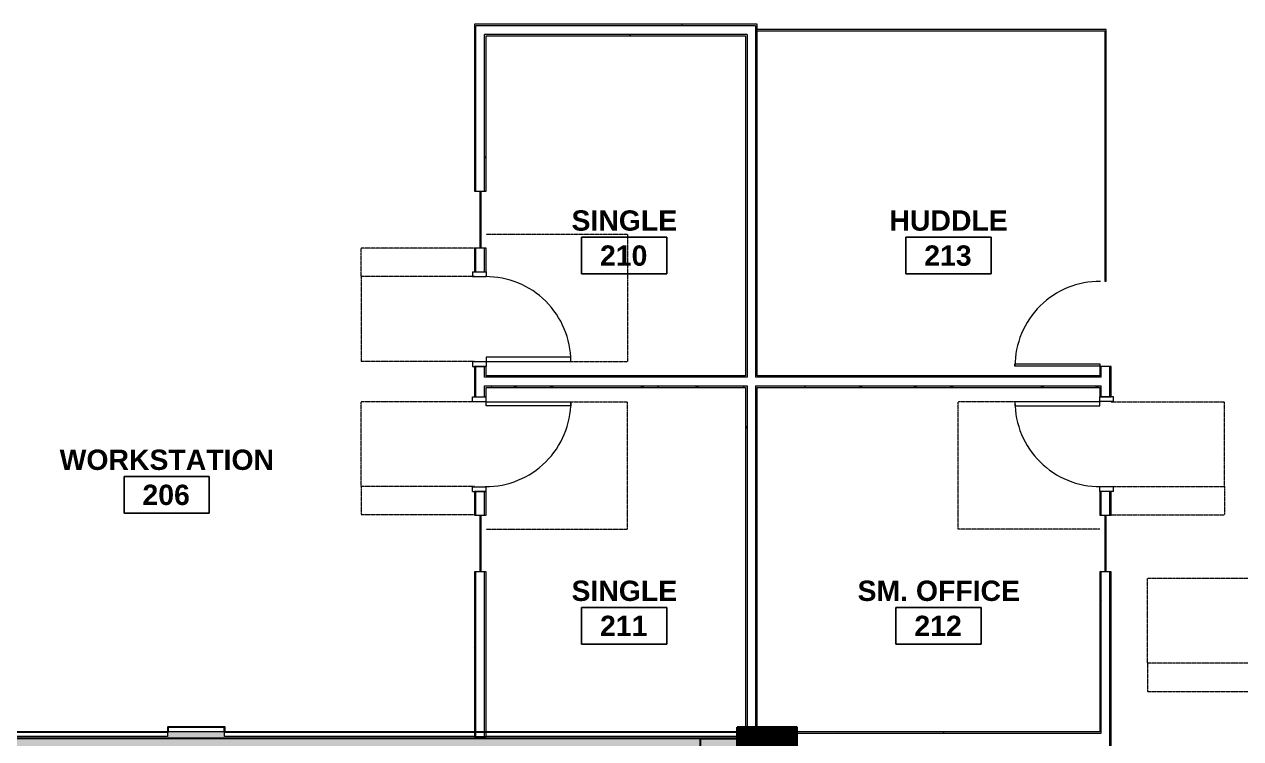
# Model space of a CAD drawing. Header units: inches. Extents: x 25329 to 28023, y 11893 to 13703.
# Drawn here: x 26988 to 27502, y 12999 to 13301 of the extents above; entities that cross this region are included whole.
import ezdxf

# ---------------------------------------------------------------- set-up
doc = ezdxf.new("R2010")
doc.units = ezdxf.units.IN
doc.header["$MEASUREMENT"] = 0
doc.linetypes.add('Dash', pattern=[0.25, 0.125, -0.125])
for name, color, linetype, lineweight in [('A-AREA-IDEN', 2, 'Continuous', 9), ('A-DOOR', 31, 'Continuous', 13), ('A-DOOR-FRAM', 31, 'Continuous', 20), ('A-GENM', 13, 'Continuous', 13), ('A-GLAZ', 151, 'Continuous', 13), ('A-WALL', 113, 'Continuous', 13), ('A-WALL-PATT', 111, 'Continuous', 13), ('I-WALL', 2, 'Continuous', 13), ('Plaza America_Tower 1_2nd Floor -REVIT_dwg', 8, 'Continuous', 9)]:
    doc.layers.add(name, color=color, linetype=linetype, lineweight=lineweight)
doc.layers.add('L1$0$SCOPE', color=7, linetype='Continuous')
doc.styles.add('Swis721 Lt BT_B', font='', dxfattribs={"height": 8.583975})
doc.styles.get('Swis721 Lt BT_B').set_extended_font_data('Swis721 Lt BT', bold=True)
pattern_1 = [(0, (0, 0), (30.72, 7.68), [1.267, -21.773, 1.267, -21.773, -122.88]), (0, (0, 0), (30.72, 7.68), [-46.08, 1.267, -44.813, 1.267, -21.773, -53.76]), (0, (0, 0), (30.72, 7.68), [-115.2, 1.267, -14.093, 1.267, -37.133]), (120, (11.52, 3.84), (-22.0110751, 22.7643004), [1.267, -21.773, 1.267, -21.773, -122.88]), (120, (11.52, 3.84), (-22.0110751, 22.7643004), [-46.08, 1.267, -44.813, 1.267, -21.773, -53.76]), (120, (11.52, 3.84), (-22.0110751, 22.7643004), [-115.2, 1.267, -14.093, 1.267, -37.133]), (240, (15.36, 19.2), (-8.7089249, -30.4443004), [1.267, -21.773, 1.267, -21.773, -122.88]), (240, (15.36, 19.2), (-8.7089249, -30.4443004), [-46.08, 1.267, -44.813, 1.267, -21.773, -53.76]), (240, (15.36, 19.2), (-8.7089249, -30.4443004), [-115.2, 1.267, -14.093, 1.267, -37.133])]

# ---------------------------------------------------------------- blocks, each defined once
blk = doc.blocks.new('L1')
at = {"layer": 'L1$0$SCOPE', "linetype": 'Continuous'}
h = blk.add_hatch(dxfattribs=at)
h.set_pattern_fill('ANSI31', color=256, scale=5, style=0)
h.set_pattern_definition([(45, (11890.4797, 4829.3084), (-0.441941738, 0.441941738), [])])
h.paths.add_polyline_path([(27289.35, 13004.08), (27314.47, 13004.08), (27314.47, 12975.77), (27289.35, 12975.77)])
for p, q in [((27048.98, 13002.14), (27048.98, 13004.14)), ((27048.98, 13004.14), (27072.73, 13004.14)), ((27072.73, 13002.14), (27072.73, 13004.14)), ((27314.47, 13004.08), (27289.35, 13004.08)), ((27314.47, 12975.75), (27314.47, 13004.08)), ((27289.35, 12999.26), (26780.43, 12999.26)), ((26897.23, 13002.14), (27048.98, 13002.14)), ((27072.73, 13002.14), (27289.35, 13002.14)), ((27310.97, 13000.58), (27292.85, 13000.58)), ((27310.97, 12978.23), (27310.97, 13000.58))]:
    blk.add_line(p, q, dxfattribs=at)
for points in [[(26873.48, 13002.14), (26873.48, 13004.14), (26897.23, 13004.14), (26897.23, 13002.14), (27048.98, 13002.14), (27048.98, 13004.14), (27072.73, 13004.14), (27072.73, 13002.14), (27289.35, 13002.14), (27289.35, 12999.26)], [(27273.79, 12995.76), (27273.79, 12999.26), (27289.35, 12999.26), (27289.35, 12995.76)]]:
    blk.add_lwpolyline(points, dxfattribs=at)
blk.add_lwpolyline([(27289.35, 13004.08), (27314.47, 13004.08), (27314.47, 12975.77), (27289.35, 12975.77)], close=True, dxfattribs=at)
blk = doc.blocks.new('Single Glass Door - 36_ x 96_-4911563-FIRST FLOOR CONSTRUCTION')
at = {"layer": 'A-DOOR', "lineweight": 20}
for p, q in [((16.90625, -2.4375), (17.90625, -2.4375)), ((16.90625, -38.25), (16.90625, -2.4375)), ((17.90625, -2.4375), (17.90625, -38.25)), ((17.90625, -38.25), (16.90625, -38.25))]:
    blk.add_line(p, q, dxfattribs=at)
at = {"layer": 'A-DOOR', "lineweight": 9}
blk.add_arc((17.90625, -2.4375), 35.8125, 179.5, 270, dxfattribs=at)
blk = doc.blocks.new('Single Flush - OTJ_SOLIDFLUSH_ALUM-4900816-FIRST FLOOR CONSTRUCTION')
at = {"layer": 'A-DOOR', "lineweight": 20}
for p, q in [((16.16, 38.25), (16.16, 2.44)), ((17.91, 38.25), (16.16, 38.25)), ((17.91, 2.44), (17.91, 38.25)), ((16.16, 2.44), (17.91, 2.44))]:
    blk.add_line(p, q, dxfattribs=at)
at = {"layer": 'A-DOOR', "lineweight": 9}
blk.add_arc((17.91, 2.44), 35.81, 90, 180.5, dxfattribs=at)
at = {"layer": 'A-DOOR-FRAM'}
for p, q in [((-20, -3.31), (-20, 2.44)), ((-20, 2.44), (-18, 2.44)), ((-18, -3.31), (-18, 2.44)), ((18, -3.31), (18, 2.44)), ((18, 2.44), (20, 2.44)), ((20, -3.31), (20, 2.44)), ((-20, -3.31), (-18, -3.31)), ((18, -3.31), (20, -3.31))]:
    blk.add_line(p, q, dxfattribs=at)
at = {"layer": 'A-GENM', "linetype": 'Dash', "lineweight": 9}
for p, q in [((-35.91, 62.25), (17.91, 62.25)), ((-35.91, 2.44), (-35.91, 62.25)), ((17.91, 2.44), (17.91, 62.25)), ((17.87, 2.44), (17.91, 2.44)), ((-29.91, -2.44), (-29.91, -50.25)), ((-17.91, -2.44), (-17.91, -50.25)), ((17.87, -2.44), (17.91, -2.44)), ((17.91, -2.44), (17.91, -50.25)), ((-17.91, -50.25), (-29.91, -50.25)), ((-17.91, -50.25), (17.91, -50.25))]:
    blk.add_line(p, q, dxfattribs=at)
blk = doc.blocks.new('Single Flush - OTJ_SOLIDFLUSH_ALUM-4900275-FIRST FLOOR CONSTRUCTION')
at = {"layer": 'A-DOOR', "lineweight": 20}
for p, q in [((16.16, -2.44), (17.91, -2.44)), ((16.16, -38.25), (16.16, -2.44)), ((17.91, -2.44), (17.91, -38.25)), ((17.91, -38.25), (16.16, -38.25))]:
    blk.add_line(p, q, dxfattribs=at)
at = {"layer": 'A-DOOR', "lineweight": 9}
blk.add_arc((17.91, -2.44), 35.81, 179.5, 270, dxfattribs=at)
at = {"layer": 'A-DOOR-FRAM'}
for p, q in [((-20, 3.31), (-20, -2.44)), ((-20, 3.31), (-18, 3.31)), ((-18, 3.31), (-18, -2.44)), ((18, 3.31), (18, -2.44)), ((18, 3.31), (20, 3.31)), ((20, 3.31), (20, -2.44)), ((-20, -2.44), (-18, -2.44)), ((18, -2.44), (20, -2.44))]:
    blk.add_line(p, q, dxfattribs=at)
at = {"layer": 'A-GENM', "linetype": 'Dash', "lineweight": 9}
for p, q in [((-17.91, 50.25), (-29.91, 50.25)), ((-29.91, 2.44), (-29.91, 50.25)), ((-17.91, 50.25), (17.91, 50.25)), ((-17.91, 2.44), (-17.91, 50.25)), ((17.91, 2.44), (17.91, 50.25)), ((17.87, 2.44), (17.91, 2.44)), ((-35.91, -2.44), (-35.91, -62.25)), ((17.87, -2.44), (17.91, -2.44)), ((17.91, -2.44), (17.91, -62.25)), ((-35.91, -62.25), (17.91, -62.25))]:
    blk.add_line(p, q, dxfattribs=at)
blk = doc.blocks.new('Frameless opening with glazing - 24_ x 96_-4900874-FIRST FLOOR CONSTRUCTION')
at = {"layer": 'A-GLAZ', "lineweight": 30}
blk.add_line((-13.5, 0.0625), (10.5, 0.0625), dxfattribs=at)
blk = doc.blocks.new('Room Tag - Room Name and Number-3379422-FIRST FLOOR CONSTRUCTION')
at = {"layer": 'A-AREA-IDEN'}
for p, q in [((-0.1881, -0.1636), (-0.1881, -0.0018)), ((-0.1881, -0.0018), (0.1869, -0.0018)), ((0.1869, -0.0018), (-0.1881, -0.0018)), ((-0.1881, -0.0018), (-0.1881, -0.1636)), ((0.1869, -0.0018), (0.1869, -0.1636)), ((0.1869, -0.1636), (0.1869, -0.0018)), ((0.1869, -0.1636), (-0.1881, -0.1636)), ((-0.1881, -0.1636), (0.1869, -0.1636))]:
    blk.add_line(p, q, dxfattribs=at)

msp = doc.modelspace()

# ---------------------------------------------------------------- hatches: boundary and pattern name
at = {"layer": 'A-WALL-PATT', "lineweight": 9}
h = msp.add_hatch(dxfattribs=at)
h.set_pattern_fill('FP2_2', color=256, style=0, pattern_type=2)
h.set_pattern_definition(pattern_1)
h.paths.add_polyline_path([(27190.47, 13300.36), (27297.71, 13300.36), (27297.71, 13300.99), (27178.34, 13300.99), (27178.34, 13300.36), (27182.59, 13300.36)], flags=0)
h = msp.add_hatch(dxfattribs=at)
h.set_pattern_fill('FP2_2', color=256, style=0, pattern_type=2)
h.set_pattern_definition(pattern_1)
h.paths.add_polyline_path([(27178.96, 13000.11), (27178.96, 13069.61), (27178.34, 13069.61), (27178.34, 13000.11)], flags=0)
h.paths.add_polyline_path([(27178.96, 13093.61), (27178.96, 13103.61), (27178.34, 13103.61), (27178.34, 13093.61)], flags=0)
h.paths.add_polyline_path([(27178.34, 13143.61), (27178.96, 13143.61), (27178.96, 13156.48), (27178.34, 13156.48), (27178.34, 13148.23)], flags=0)
h.paths.add_polyline_path([(27178.96, 13196.48), (27178.96, 13206.48), (27178.34, 13206.48), (27178.34, 13196.48)], flags=0)
h.paths.add_polyline_path([(27178.34, 13230.48), (27178.96, 13230.48), (27178.96, 13300.36), (27178.34, 13300.36), (27178.34, 13238.12)], flags=0)
h = msp.add_hatch(dxfattribs=at)
h.set_pattern_fill('FP2_2', color=256, style=0, pattern_type=2)
h.set_pattern_definition(pattern_1)
h.paths.add_polyline_path([(27182.59, 13296.11), (27293.46, 13296.11), (27293.46, 13296.74), (27182.59, 13296.74)], flags=0)
h = msp.add_hatch(dxfattribs=at)
h.set_pattern_fill('FP2_2', color=256, style=0, pattern_type=2)
h.set_pattern_definition(pattern_1)
h.paths.add_polyline_path([(27297.09, 13002.11), (27297.71, 13002.11), (27297.71, 13148.23), (27297.09, 13148.23), (27297.09, 13002.4)], flags=0)
h.paths.add_polyline_path([(27297.71, 13151.86), (27297.71, 13298.3), (27297.09, 13298.3), (27297.09, 13151.86)], flags=0)
h.paths.add_polyline_path([(27297.71, 13298.8), (27297.71, 13300.36), (27297.09, 13300.36), (27297.09, 13298.8)], flags=0)
h = msp.add_hatch(dxfattribs=at)
h.set_pattern_fill('FP2_2', color=256, style=0, pattern_type=2)
h.set_pattern_definition(pattern_1)
h.paths.add_polyline_path([(27183.21, 13000.11), (27183.21, 13069.61), (27182.59, 13069.61), (27182.59, 13000.11)], flags=0)
h.paths.add_polyline_path([(27182.59, 13093.61), (27183.21, 13093.61), (27183.21, 13103.61), (27182.59, 13103.61)], flags=0)
h.paths.add_polyline_path([(27183.21, 13143.61), (27183.21, 13148.23), (27182.59, 13148.23), (27182.59, 13143.61)], flags=0)
h.paths.add_polyline_path([(27183.21, 13151.86), (27183.21, 13156.48), (27182.59, 13156.48), (27182.59, 13151.86)], flags=0)
h.paths.add_polyline_path([(27182.59, 13196.48), (27183.21, 13196.48), (27183.21, 13206.48), (27182.59, 13206.48)], flags=0)
h.paths.add_polyline_path([(27183.21, 13230.48), (27183.21, 13296.11), (27182.59, 13296.11), (27182.59, 13230.48)], flags=0)
h = msp.add_hatch(dxfattribs=at)
h.set_pattern_fill('FP2_2', color=256, style=0, pattern_type=2)
h.set_pattern_definition(pattern_1)
h.paths.add_polyline_path([(27293.46, 13002.11), (27293.46, 13148.23), (27292.84, 13148.23), (27292.84, 13002.11)], flags=0)
h.paths.add_polyline_path([(27292.84, 13151.86), (27293.46, 13151.88), (27293.46, 13296.11), (27292.84, 13296.11), (27292.84, 13152.48)], flags=0)
h = msp.add_hatch(dxfattribs=at)
h.set_pattern_fill('FP2_2', color=256, style=0, pattern_type=2)
h.set_pattern_definition(pattern_1)
h.paths.add_polyline_path([(27443.07, 12799.26), (27443.07, 12819.74), (27442.44, 12819.74), (27442.44, 12799.26)], flags=0)
h.paths.add_polyline_path([(27442.44, 12843.74), (27443.07, 12843.74), (27443.07, 12853.74), (27442.44, 12853.74), (27442.44, 12844.79)], flags=0)
h.paths.add_polyline_path([(27443.07, 12893.74), (27443.07, 12901.01), (27442.44, 12901.01), (27442.44, 12893.74)], flags=0)
h.paths.add_polyline_path([(27443.07, 12904.64), (27443.07, 12906.62), (27442.44, 12906.62), (27442.44, 12904.64)], flags=0)
h.paths.add_polyline_path([(27443.07, 12946.62), (27443.07, 12997.86), (27442.44, 12997.86), (27442.44, 12946.62)], flags=0)
h.paths.add_polyline_path([(27443.07, 13001.49), (27443.07, 13069.61), (27442.44, 13069.61), (27442.44, 13001.49)], flags=0)
h.paths.add_polyline_path([(27443.07, 13093.61), (27443.07, 13103.61), (27442.44, 13103.61), (27442.44, 13093.61)], flags=0)
h.paths.add_polyline_path([(27442.44, 13143.61), (27443.07, 13143.61), (27443.07, 13148.23), (27442.44, 13148.23), (27442.44, 13147.61)], flags=0)
h.paths.add_polyline_path([(27442.44, 13151.86), (27443.07, 13151.86), (27443.07, 13156.48), (27442.44, 13156.48), (27442.44, 13152.48)], flags=0)
h = msp.add_hatch(dxfattribs=at)
h.set_pattern_fill('FP2_2', color=256, style=0, pattern_type=2)
h.set_pattern_definition(pattern_1)
h.paths.add_polyline_path([(27446.69, 12799.26), (27447.32, 12799.26), (27447.32, 12819.74), (27446.69, 12819.74)], flags=0)
h.paths.add_polyline_path([(27446.69, 12843.74), (27447.32, 12843.74), (27447.32, 12853.74), (27446.69, 12853.74), (27446.69, 12844.79)], flags=0)
h.paths.add_polyline_path([(27447.32, 12893.74), (27447.32, 12906.62), (27446.69, 12906.62), (27446.69, 12893.74)], flags=0)
h.paths.add_polyline_path([(27447.32, 12946.62), (27447.32, 13069.61), (27446.69, 13069.61), (27446.69, 12946.62)], flags=0)
h.paths.add_polyline_path([(27447.32, 13093.61), (27447.32, 13103.61), (27446.69, 13103.61), (27446.69, 13093.61)], flags=0)
h.paths.add_polyline_path([(27447.32, 13143.61), (27447.32, 13156.48), (27446.69, 13156.48), (27446.69, 13143.61)], flags=0)
h = msp.add_hatch(dxfattribs=at)
h.set_pattern_fill('FP2_2', color=256, style=0, pattern_type=2)
h.set_pattern_definition(pattern_1)
h.paths.add_polyline_path([(27272.45, 13151.86), (27292.84, 13151.86), (27292.84, 13152.48), (27183.21, 13152.48), (27183.21, 13151.86)], flags=0)
h.paths.add_polyline_path([(27442.44, 13151.86), (27442.44, 13152.48), (27297.71, 13152.48), (27297.71, 13151.86), (27403.59, 13151.86)], flags=0)
h = msp.add_hatch(dxfattribs=at)
h.set_pattern_fill('FP2_2', color=256, style=0, pattern_type=2)
h.set_pattern_definition(pattern_1)
h.paths.add_polyline_path([(27297.71, 13147.61), (27442.44, 13147.61), (27442.44, 13148.23), (27297.71, 13148.23)], flags=0)
h.paths.add_polyline_path([(27292.84, 13147.61), (27292.84, 13148.23), (27183.21, 13148.23), (27183.21, 13147.61), (27272.45, 13147.61)], flags=0)
for points in [[(27010.17, 12996.11), (27048.68, 12996.11), (27048.68, 13000.11), (26900.43, 13000.11), (26900.43, 12996.11)], [(27066.92, 12996.11), (27072.72, 12996.11), (27072.72, 13002.11), (27048.68, 13002.11), (27048.68, 12996.11), (27056.92, 12996.11)], [(27072.72, 12996.11), (27289.99, 12996.11), (27289.99, 13000.11), (27072.72, 13000.11)], [(27297.09, 12996.11), (27310.47, 12996.11), (27310.47, 13002.11), (27289.99, 13002.11), (27289.99, 12996.11), (27293.46, 12996.11)], [(27314.47, 12981.26), (27314.47, 13002.11), (27310.47, 13002.11), (27310.47, 12981.26)]]:
    msp.add_hatch(color=7, dxfattribs=at).paths.add_polyline_path(points, flags=0)
h = msp.add_hatch(dxfattribs=at)
h.set_pattern_fill('FP2_2', color=256, style=0, pattern_type=2)
h.set_pattern_definition(pattern_1)
h.paths.add_polyline_path([(27314.47, 13001.49), (27442.44, 13001.49), (27442.44, 13002.11), (27314.47, 13002.11)], flags=0)

# ---------------------------------------------------------------- linework, layer by layer
at = {"layer": 'A-WALL'}
for p, q in [((27297.09, 13300.36), (27178.96, 13300.36)), ((27178.96, 13230.48), (27178.96, 13300.36)), ((27293.46, 13296.74), (27182.59, 13296.74)), ((27182.59, 13230.48), (27182.59, 13296.74)), ((27293.46, 13296.74), (27293.46, 13151.86)), ((27297.09, 13300.36), (27297.09, 13151.86)), ((27297.09, 13298.8), (27297.71, 13298.8)), ((27297.09, 13298.3), (27297.71, 13298.3)), ((27178.96, 13196.48), (27178.96, 13206.48)), ((27182.59, 13196.48), (27182.59, 13206.48)), ((27178.96, 13143.61), (27178.96, 13156.48)), ((27182.59, 13151.86), (27182.59, 13156.48)), ((27443.07, 13151.86), (27443.07, 13156.48)), ((27446.69, 13143.61), (27446.69, 13156.48)), ((27293.46, 13151.86), (27182.59, 13151.86)), ((27182.59, 13143.61), (27182.59, 13148.23)), ((27182.59, 13148.23), (27293.46, 13148.23)), ((27293.46, 13148.23), (27293.46, 13002.11)), ((27443.07, 13151.86), (27297.09, 13151.86)), ((27297.09, 13148.23), (27297.09, 13002.11)), ((27297.09, 13148.23), (27443.07, 13148.23)), ((27443.07, 13143.61), (27443.07, 13148.23)), ((27178.96, 13093.61), (27178.96, 13103.61)), ((27182.59, 13093.61), (27182.59, 13103.61)), ((27443.07, 13093.61), (27443.07, 13103.61)), ((27446.69, 13093.61), (27446.69, 13103.61)), ((27178.96, 13000.11), (27178.96, 13069.61)), ((27182.59, 13000.11), (27182.59, 13069.61)), ((27443.07, 13001.49), (27443.07, 13069.61)), ((27446.69, 12946.62), (27446.69, 13069.61)), ((27178.34, 13000.11), (27183.21, 13000.11)), ((27292.84, 13002.11), (27297.71, 13002.11)), ((27314.47, 13001.49), (27443.07, 13001.49))]:
    msp.add_line(p, q, dxfattribs=at)
at = {"layer": 'A-WALL', "color": 8, "lineweight": 20}
for p, q in [((27048.68, 13000.11), (26900.43, 13000.11)), ((27072.72, 13002.11), (27048.68, 13002.11)), ((27048.68, 13002.11), (27048.68, 13000.11)), ((27072.72, 13000.11), (27072.72, 13002.11)), ((27178.34, 13000.11), (27072.72, 13000.11)), ((27289.99, 13000.11), (27183.21, 13000.11)), ((27292.84, 13002.11), (27289.99, 13002.11)), ((27289.99, 13002.11), (27289.99, 13000.11)), ((27314.47, 13002.11), (27297.71, 13002.11)), ((27314.47, 12977.26), (27314.47, 13002.11))]:
    msp.add_line(p, q, dxfattribs=at)
at = {"layer": 'I-WALL'}
for p, q in [((27297.71, 13300.99), (27178.34, 13300.99)), ((27178.34, 13300.99), (27178.34, 13230.48)), ((27297.71, 13298.8), (27297.71, 13300.99)), ((27445.13, 13298.8), (27297.71, 13298.8)), ((27297.71, 13152.48), (27297.71, 13298.3)), ((27297.71, 13298.3), (27444.63, 13298.3)), ((27444.63, 13298.3), (27444.63, 13192.48)), ((27445.13, 13192.48), (27445.13, 13298.8)), ((27183.21, 13296.11), (27292.84, 13296.11)), ((27183.21, 13230.48), (27183.21, 13296.11)), ((27292.84, 13296.11), (27292.84, 13152.48)), ((27178.34, 13230.48), (27183.21, 13230.48)), ((27178.34, 13206.48), (27178.34, 13196.48)), ((27183.21, 13206.48), (27178.34, 13206.48)), ((27183.21, 13196.48), (27183.21, 13206.48)), ((27178.34, 13196.48), (27183.21, 13196.48)), ((27444.63, 13192.48), (27445.13, 13192.48)), ((27178.34, 13156.48), (27178.34, 13143.61)), ((27183.21, 13156.48), (27178.34, 13156.48)), ((27183.21, 13152.48), (27183.21, 13156.48)), ((27442.44, 13156.48), (27442.44, 13152.48)), ((27447.32, 13156.48), (27442.44, 13156.48)), ((27447.32, 13143.61), (27447.32, 13156.48)), ((27292.84, 13152.48), (27183.21, 13152.48)), ((27442.44, 13152.48), (27297.71, 13152.48)), ((27178.34, 13143.61), (27183.21, 13143.61)), ((27183.21, 13143.61), (27183.21, 13147.61)), ((27183.21, 13147.61), (27292.84, 13147.61)), ((27292.84, 13147.61), (27292.84, 13002.11)), ((27297.71, 13002.11), (27297.71, 13147.61)), ((27297.71, 13147.61), (27442.44, 13147.61)), ((27442.44, 13147.61), (27442.44, 13143.61)), ((27442.44, 13143.61), (27447.32, 13143.61)), ((27178.34, 13103.61), (27178.34, 13093.61)), ((27183.21, 13103.61), (27178.34, 13103.61)), ((27183.21, 13093.61), (27183.21, 13103.61)), ((27442.44, 13103.61), (27442.44, 13093.61)), ((27447.32, 13103.61), (27442.44, 13103.61)), ((27447.32, 13093.61), (27447.32, 13103.61)), ((27178.34, 13093.61), (27183.21, 13093.61)), ((27442.44, 13093.61), (27447.32, 13093.61)), ((27178.34, 13069.61), (27178.34, 13000.11)), ((27183.21, 13069.61), (27178.34, 13069.61)), ((27183.21, 13000.11), (27183.21, 13069.61)), ((27442.44, 13069.61), (27442.44, 13002.11)), ((27447.32, 13069.61), (27442.44, 13069.61)), ((27447.32, 12946.62), (27447.32, 13069.61)), ((27442.44, 13002.11), (27314.47, 13002.11))]:
    msp.add_line(p, q, dxfattribs=at)

# ---------------------------------------------------------------- block references
at = {"layer": 'A-AREA-IDEN', "xscale": 95.99999999999994, "yscale": 95.99999999999994, "zscale": 95.99999999999994}
for p in [(27241.63, 13211.27), (27378.59, 13211.27), (27048.37, 13110.18), (27241.63, 13054.82), (27374.43, 13054.82)]:
    msp.add_blockref('Room Tag - Room Name and Number-3379422-FIRST FLOOR CONSTRUCTION', p, dxfattribs=at)
at = {"layer": 'A-DOOR'}
for name, p, rotation in [('Single Flush - OTJ_SOLIDFLUSH_ALUM-4900816-FIRST FLOOR CONSTRUCTION', (27180.77, 13176.48), 269.9999999999999), ('Single Glass Door - 36_ x 96_-4911563-FIRST FLOOR CONSTRUCTION', (27444.88, 13174.48), 269.9999999999999), ('Single Flush - OTJ_SOLIDFLUSH_ALUM-4900275-FIRST FLOOR CONSTRUCTION', (27180.77, 13123.61), 89.99999999999993), ('Single Flush - OTJ_SOLIDFLUSH_ALUM-4900816-FIRST FLOOR CONSTRUCTION', (27444.88, 13123.61), 89.99999999999993), ('Single Flush - OTJ_SOLIDFLUSH_ALUM-4900275-FIRST FLOOR CONSTRUCTION', (27512.81, 13048.94), 90)]:
    msp.add_blockref(name, p, dxfattribs=dict(at, rotation=rotation))
at = {"layer": 'A-GLAZ'}
for p, rotation in [((27180.77, 13216.98), 269.9999999999999), ((27180.77, 13080.11), 269.9999999999999), ((27444.88, 13083.11), 89.99999999999993)]:
    msp.add_blockref('Frameless opening with glazing - 24_ x 96_-4900874-FIRST FLOOR CONSTRUCTION', p, dxfattribs=dict(at, rotation=rotation))
at = {"layer": 'Plaza America_Tower 1_2nd Floor -REVIT_dwg'}
msp.add_blockref('L1', (0, 0), dxfattribs=at)

# ---------------------------------------------------------------- texts
at = {"layer": 'A-AREA-IDEN', "char_height": 8.584, "attachment_point": 2, "line_spacing_factor": 0.998538, "style": 'Swis721 Lt BT_B'}
for s, insert, width in [('SINGLE', (27241.64, 13222.4), 49.464), ('HUDDLE', (27378.6, 13222.4), 56.592), ('210', (27241.36, 13207.58), 23.004), ('213', (27378.31, 13207.58), 23.004), ('WORKSTATION', (27048.38, 13121.31), 99.144), ('206', (27048.1, 13106.49), 23.004), ('SINGLE', (27241.64, 13065.96), 49.464), ('SM. OFFICE', (27374.45, 13065.96), 77.76), ('211', (27241.36, 13051.13), 23.004), ('212', (27374.16, 13051.13), 23.004)]:
    msp.add_mtext(s, dxfattribs=dict(at, insert=insert, width=width))

doc.saveas('drawing.dxf')
